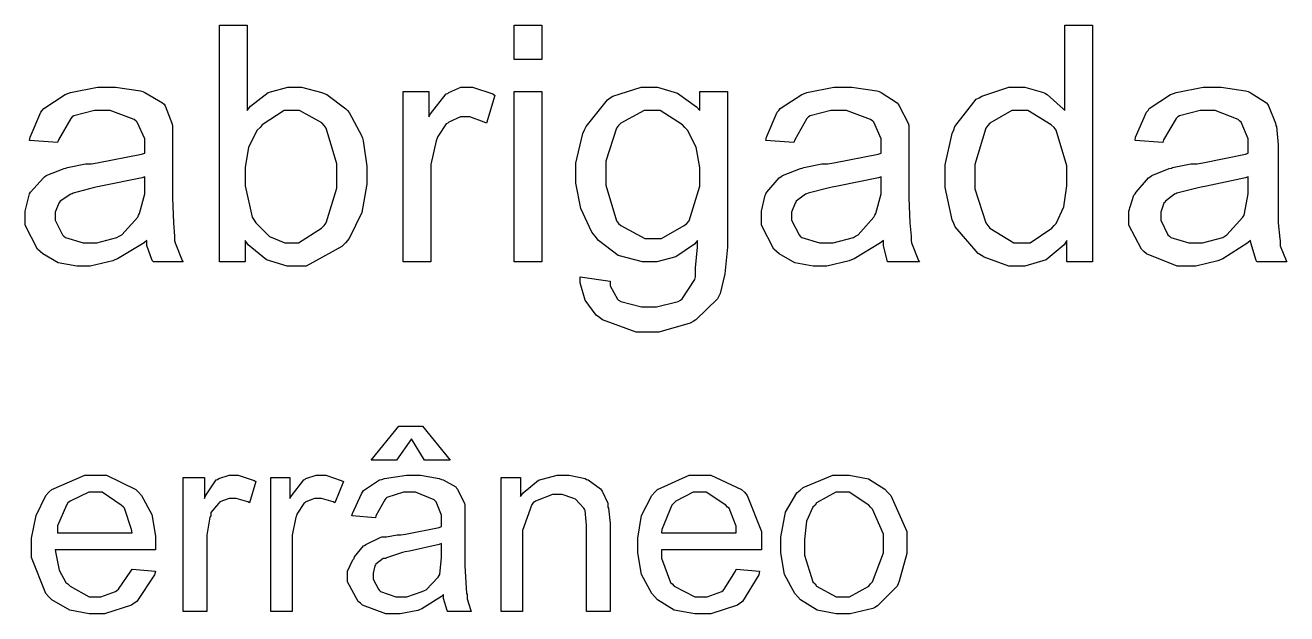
# Model space of a CAD drawing. Extents: x 0 to 210, y 0 to 297.
# Drawn here: x 154.25 to 179.32, y 20.93 to 32.63 of the extents above; entities that cross this region are included whole.
import ezdxf

# ---------------------------------------------------------------- set-up
doc = ezdxf.new("R2010")
doc.units = 0
doc.header["$MEASUREMENT"] = 0
doc.layers.add('C00-00-00-BLACK', color=7, linetype='Continuous')

msp = doc.modelspace()

# ---------------------------------------------------------------- linework, layer by layer
at = {"layer": 'C00-00-00-BLACK'}
for points in [[(158.618, 27.9273), (158.109, 27.9273), (158.109, 32.6333), (158.66, 32.6333), (158.66, 30.9383), (158.724, 31.0238), (159.079, 31.298), (159.464, 31.4027), (159.593, 31.4027), (159.741, 31.4027), (160.145, 31.298), (160.187, 31.276), (160.24, 31.2553), (160.621, 30.97), (160.654, 30.9383), (160.686, 30.897), (160.929, 30.4409), (160.951, 30.3871), (160.961, 30.3348), (161.036, 29.8331), (161.036, 29.665), (161.036, 29.4762), (160.935, 28.9099), (160.686, 28.3959), (160.613, 28.3104), (160.537, 28.236), (159.829, 27.8419), (159.593, 27.8419), (159.454, 27.8419), (159.041, 27.9701), (158.681, 28.2677), (158.618, 28.3531), (158.618, 27.9273)], [(163.962, 31.9539), (163.962, 32.6333), (164.516, 32.6333), (164.516, 31.9539), (163.962, 31.9539)], [(174.947, 27.9273), (174.947, 28.3531), (174.894, 28.2677), (174.538, 27.9701), (174.112, 27.8419), (173.972, 27.8419), (173.791, 27.8419), (173.302, 28.0224), (173.25, 28.0541), (173.185, 28.0968), (172.73, 28.6274), (172.698, 28.6907), (172.667, 28.7652), (172.529, 29.4087), (172.529, 29.6223), (172.529, 29.8566), (172.667, 30.4822), (172.698, 30.5566), (172.719, 30.62), (173.144, 31.1602), (173.207, 31.1919), (173.259, 31.2236), (173.793, 31.4027), (173.972, 31.4027), (174.108, 31.4027), (174.479, 31.298), (174.522, 31.276), (174.553, 31.2553), (174.87, 30.97), (174.903, 30.9383), (174.903, 32.6333), (175.456, 32.6333), (175.456, 27.9273), (174.947, 27.9273)], [(156.668, 28.3531), (156.614, 28.3104), (156.083, 27.9907), (156.03, 27.9687), (155.987, 27.948), (155.542, 27.8419), (155.394, 27.8419), (155.272, 27.8419), (154.906, 27.9122), (154.598, 28.0858), (154.546, 28.1382), (154.492, 28.1823), (154.249, 28.6604), (154.249, 28.8189), (154.249, 28.936), (154.324, 29.253), (154.335, 29.2847), (154.355, 29.3164), (154.609, 29.6017), (154.631, 29.6223), (154.663, 29.6444), (155.025, 29.7822), (155.057, 29.7918), (155.089, 29.8028), (155.444, 29.8772), (155.564, 29.8772), (155.68, 29.8993), (156.562, 30.0674), (156.625, 30.0881), (156.625, 30.1308), (156.625, 30.2259), (156.625, 30.2576), (156.625, 30.3747), (156.476, 30.7055), (156.456, 30.7261), (156.413, 30.7578), (155.935, 30.9383), (155.776, 30.9383), (155.627, 30.9383), (155.215, 30.8322), (155.184, 30.8102), (155.152, 30.7785), (154.908, 30.3568), (154.887, 30.303), (154.335, 30.3444), (154.345, 30.4092), (154.557, 30.9066), (154.588, 30.9383), (154.62, 30.981), (155.044, 31.2553), (155.098, 31.276), (155.151, 31.298), (155.683, 31.4027), (155.86, 31.4027), (156.041, 31.4027), (156.541, 31.3297), (156.584, 31.3187), (156.625, 31.298), (156.975, 31.0872), (157.007, 31.0651), (157.027, 31.0334), (157.165, 30.6848), (157.176, 30.6421), (157.176, 30.5153), (157.176, 30.2273), (157.176, 30.1308), (157.176, 29.3688), (157.176, 29.2034), (157.197, 28.7032), (157.218, 28.4413), (157.218, 28.3531), (157.227, 28.3104), (157.365, 27.959), (157.387, 27.9273), (156.795, 27.9273), (156.773, 27.959), (156.668, 28.2553), (156.668, 28.3531)], [(161.756, 27.9273), (161.756, 31.3187), (162.267, 31.3187), (162.267, 30.8102), (162.299, 30.8749), (162.615, 31.2663), (162.647, 31.276), (162.668, 31.298), (162.906, 31.4027), (162.986, 31.4027), (163.135, 31.4027), (163.539, 31.2663), (163.581, 31.2346), (163.412, 30.6834), (163.368, 30.7055), (163.081, 30.8102), (162.986, 30.8102), (162.901, 30.8102), (162.668, 30.7055), (162.647, 30.6834), (162.615, 30.6737), (162.446, 30.4188), (162.436, 30.3871), (162.414, 30.3348), (162.308, 29.8649), (162.308, 29.7077), (162.308, 27.9273), (161.756, 27.9273)], [(165.278, 27.631), (165.87, 27.5456), (165.87, 27.4505), (166.018, 27.1873), (166.04, 27.1653), (166.081, 27.1446), (166.496, 27.0371), (166.635, 27.0371), (166.794, 27.0371), (167.226, 27.1446), (167.269, 27.1653), (167.301, 27.197), (167.554, 27.5787), (167.565, 27.631), (167.565, 27.8116), (167.608, 28.2181), (167.608, 28.3531), (167.545, 28.2787), (167.174, 28.0293), (166.8, 27.9273), (166.677, 27.9273), (166.514, 27.9273), (166.029, 28.0541), (165.637, 28.3518), (165.574, 28.4372), (165.509, 28.5226), (165.287, 28.9884), (165.192, 29.4969), (165.192, 29.665), (165.192, 29.8883), (165.33, 30.4822), (165.362, 30.5566), (165.394, 30.62), (165.816, 31.1506), (165.87, 31.1919), (165.923, 31.2236), (166.488, 31.4027), (166.677, 31.4027), (166.81, 31.4027), (167.211, 31.2829), (167.587, 31.0128), (167.651, 30.9383), (167.651, 31.3187), (168.203, 31.3187), (168.203, 28.3945), (168.203, 28.2195), (168.15, 27.6944), (168.055, 27.3031), (168.034, 27.2493), (168.002, 27.197), (167.576, 26.7739), (167.524, 26.7408), (167.459, 26.7091), (166.841, 26.53), (166.635, 26.53), (166.39, 26.53), (165.722, 26.7739), (165.658, 26.8263), (165.595, 26.869), (165.373, 27.1653), (165.278, 27.5153), (165.278, 27.631)], [(171.3, 28.3531), (171.246, 28.3104), (170.717, 27.9907), (170.664, 27.9687), (170.62, 27.948), (170.174, 27.8419), (170.027, 27.8419), (169.904, 27.8419), (169.539, 27.9122), (169.233, 28.0858), (169.18, 28.1382), (169.127, 28.1823), (168.881, 28.6604), (168.881, 28.8189), (168.881, 28.936), (168.954, 29.253), (168.965, 29.2847), (168.986, 29.3164), (169.231, 29.6017), (169.265, 29.6223), (169.296, 29.6444), (169.656, 29.7822), (169.688, 29.7918), (169.719, 29.8028), (170.076, 29.8772), (170.196, 29.8772), (170.313, 29.8993), (171.194, 30.0674), (171.257, 30.0881), (171.257, 30.1308), (171.257, 30.2259), (171.257, 30.2576), (171.257, 30.3747), (171.108, 30.7055), (171.088, 30.7261), (171.045, 30.7578), (170.567, 30.9383), (170.408, 30.9383), (170.259, 30.9383), (169.846, 30.8322), (169.814, 30.8102), (169.782, 30.7785), (169.539, 30.3568), (169.518, 30.303), (168.965, 30.3444), (168.975, 30.4092), (169.189, 30.9066), (169.222, 30.9383), (169.253, 30.981), (169.677, 31.2553), (169.73, 31.276), (169.782, 31.298), (170.314, 31.4027), (170.492, 31.4027), (170.673, 31.4027), (171.172, 31.3297), (171.214, 31.3187), (171.256, 31.298), (171.574, 31.0872), (171.596, 31.0651), (171.617, 31.0334), (171.796, 30.6848), (171.807, 30.6421), (171.807, 30.5153), (171.807, 30.2273), (171.807, 30.1308), (171.807, 29.3688), (171.807, 29.2034), (171.827, 28.7032), (171.85, 28.4413), (171.85, 28.3531), (171.859, 28.3104), (171.997, 27.959), (172.019, 27.9273), (171.384, 27.9273), (171.373, 27.959), (171.3, 28.2553), (171.3, 28.3531)], [(178.594, 28.3531), (178.54, 28.3104), (178.043, 27.9907), (178.001, 27.9687), (177.947, 27.948), (177.509, 27.8419), (177.363, 27.8419), (177.14, 27.8419), (176.527, 28.0858), (176.474, 28.1382), (176.43, 28.1823), (176.175, 28.6604), (176.175, 28.8189), (176.175, 28.936), (176.28, 29.253), (176.302, 29.2847), (176.324, 29.3164), (176.57, 29.6017), (176.601, 29.6223), (176.633, 29.6444), (176.982, 29.7822), (177.024, 29.7918), (177.045, 29.8028), (177.41, 29.8772), (177.533, 29.8772), (177.65, 29.8993), (178.497, 30.0674), (178.551, 30.0881), (178.551, 30.1308), (178.551, 30.2259), (178.551, 30.2576), (178.551, 30.3747), (178.413, 30.7055), (178.381, 30.7261), (178.35, 30.7578), (177.895, 30.9383), (177.745, 30.9383), (177.596, 30.9383), (177.184, 30.8322), (177.152, 30.8102), (177.119, 30.7785), (176.866, 30.3568), (176.856, 30.303), (176.302, 30.3444), (176.312, 30.4092), (176.527, 30.9066), (176.56, 30.9383), (176.58, 30.981), (177.003, 31.2553), (177.067, 31.276), (177.119, 31.298), (177.653, 31.4027), (177.832, 31.4027), (178.011, 31.4027), (178.497, 31.3297), (178.551, 31.3187), (178.592, 31.298), (178.911, 31.0872), (178.933, 31.0651), (178.954, 31.0334), (179.091, 30.6848), (179.102, 30.6421), (179.112, 30.6214), (179.144, 30.2534), (179.144, 30.1308), (179.144, 29.3688), (179.144, 29.2034), (179.148, 28.7032), (179.175, 28.3848), (179.186, 28.3531), (179.186, 28.247), (179.305, 27.959), (179.316, 27.9273), (178.72, 27.9273), (178.709, 27.959), (178.603, 28.3104), (178.594, 28.3531)], [(163.962, 27.9273), (163.962, 31.3187), (164.516, 31.3187), (164.516, 27.9273), (163.962, 27.9273)], [(158.618, 29.665), (158.618, 29.4432), (158.756, 28.8189), (158.787, 28.7762), (158.829, 28.7032), (159.1, 28.4331), (159.406, 28.3104), (159.509, 28.3104), (159.679, 28.3104), (160.134, 28.597), (160.187, 28.6494), (160.228, 28.7032), (160.441, 29.3935), (160.441, 29.6223), (160.441, 29.8772), (160.228, 30.5897), (160.187, 30.6421), (160.145, 30.6958), (159.699, 30.9383), (159.552, 30.9383), (159.392, 30.9383), (158.955, 30.6531), (158.914, 30.5993), (158.86, 30.547), (158.685, 30.2121), (158.618, 29.8028), (158.618, 29.665)], [(165.785, 29.7077), (165.785, 29.4542), (165.997, 28.7445), (166.04, 28.6907), (166.081, 28.6494), (166.559, 28.3945), (166.719, 28.3945), (166.889, 28.3945), (167.343, 28.6494), (167.397, 28.6907), (167.439, 28.7445), (167.651, 29.4349), (167.651, 29.665), (167.651, 29.8028), (167.58, 30.2121), (167.407, 30.547), (167.355, 30.5993), (167.312, 30.6531), (166.867, 30.9383), (166.719, 30.9383), (166.548, 30.9383), (166.081, 30.6848), (166.04, 30.6421), (165.997, 30.5897), (165.785, 29.9282), (165.785, 29.7077)], [(173.121, 29.6223), (173.121, 29.3798), (173.334, 28.7032), (173.377, 28.6494), (173.419, 28.597), (173.896, 28.3104), (174.056, 28.3104), (174.214, 28.3104), (174.648, 28.597), (174.691, 28.6494), (174.733, 28.6921), (174.883, 29.0201), (174.947, 29.4418), (174.947, 29.581), (174.947, 29.8359), (174.733, 30.547), (174.691, 30.5993), (174.637, 30.6531), (174.169, 30.9383), (174.013, 30.9383), (173.853, 30.9383), (173.419, 30.6848), (173.377, 30.6421), (173.334, 30.5897), (173.121, 29.8649), (173.121, 29.6223)], [(156.625, 29.6223), (156.571, 29.6017), (155.754, 29.4335), (155.649, 29.4115), (155.596, 29.4018), (155.204, 29.2957), (155.184, 29.2847), (155.152, 29.2751), (154.94, 29.1373), (154.93, 29.1152), (154.919, 29.0945), (154.845, 28.9195), (154.845, 28.8603), (154.845, 28.7555), (154.992, 28.4689), (155.014, 28.4372), (155.046, 28.4165), (155.403, 28.3104), (155.523, 28.3104), (155.67, 28.3104), (156.072, 28.4165), (156.115, 28.4372), (156.168, 28.4689), (156.487, 28.8189), (156.498, 28.8603), (156.519, 28.8933), (156.625, 29.2819), (156.625, 29.4115), (156.625, 29.6223)], [(171.257, 29.6223), (171.203, 29.6017), (170.386, 29.4335), (170.28, 29.4115), (170.226, 29.4018), (169.805, 29.2957), (169.773, 29.2847), (169.751, 29.2751), (169.57, 29.1373), (169.561, 29.1152), (169.55, 29.0945), (169.477, 28.9195), (169.477, 28.8603), (169.477, 28.7555), (169.624, 28.4689), (169.646, 28.4372), (169.678, 28.4165), (170.033, 28.3104), (170.153, 28.3104), (170.302, 28.3104), (170.705, 28.4165), (170.749, 28.4372), (170.801, 28.4689), (171.108, 28.8189), (171.13, 28.8603), (171.151, 28.8933), (171.257, 29.2819), (171.257, 29.4115), (171.257, 29.6223)], [(178.551, 29.6223), (178.497, 29.6017), (177.724, 29.4335), (177.618, 29.4115), (177.553, 29.4018), (177.13, 29.2957), (177.11, 29.2847), (177.087, 29.2751), (176.907, 29.1373), (176.897, 29.1152), (176.875, 29.0945), (176.813, 28.9195), (176.813, 28.8603), (176.813, 28.7555), (176.951, 28.4689), (176.983, 28.4372), (177.014, 28.4165), (177.37, 28.3104), (177.49, 28.3104), (177.639, 28.3104), (178.043, 28.4165), (178.085, 28.4372), (178.127, 28.4689), (178.445, 28.8189), (178.467, 28.8603), (178.477, 28.8933), (178.551, 29.2819), (178.551, 29.4115), (178.551, 29.6223)], [(161.925, 24.4106), (161.629, 23.9848), (161.12, 23.9848), (161.671, 24.6641), (162.14, 24.6641), (162.69, 23.9848), (162.181, 23.9848), (161.925, 24.4106)], [(156.372, 21.8226), (156.837, 21.7799), (156.815, 21.7069), (156.466, 21.1777), (156.414, 21.146), (156.361, 21.1046), (155.827, 20.9338), (155.649, 20.9338), (155.52, 20.9338), (155.134, 21.0082), (154.778, 21.2094), (154.715, 21.2728), (154.661, 21.3362), (154.376, 22.0527), (154.376, 22.2911), (154.376, 22.44), (154.466, 22.8851), (154.661, 23.2861), (154.715, 23.3495), (154.778, 23.4032), (155.432, 23.6885), (155.649, 23.6885), (155.862, 23.6885), (156.445, 23.4032), (156.498, 23.3495), (156.562, 23.2861), (156.763, 22.9058), (156.837, 22.4772), (156.837, 22.3339), (156.837, 22.3022), (156.837, 22.2319), (156.837, 22.2071), (154.845, 22.2071), (154.854, 22.1327), (154.923, 21.8033), (155.055, 21.558), (155.098, 21.5263), (155.14, 21.485), (155.521, 21.2728), (155.649, 21.2728), (155.754, 21.2728), (156.041, 21.3789), (156.072, 21.3996), (156.104, 21.4216), (156.349, 21.7813), (156.372, 21.8226)], [(157.387, 20.9765), (157.387, 23.6457), (157.813, 23.6457), (157.813, 23.2227), (157.833, 23.2765), (158.046, 23.5934), (158.068, 23.6031), (158.099, 23.6251), (158.298, 23.6885), (158.364, 23.6885), (158.48, 23.6885), (158.797, 23.5838), (158.83, 23.5617), (158.702, 23.1372), (158.67, 23.1593), (158.44, 23.2227), (158.364, 23.2227), (158.3, 23.2227), (158.119, 23.1593), (158.109, 23.1372), (158.087, 23.1276), (157.94, 22.9457), (157.94, 22.8837), (157.918, 22.852), (157.856, 22.4951), (157.856, 22.3752), (157.856, 20.9765), (157.387, 20.9765)], [(159.129, 20.9765), (159.129, 23.6457), (159.509, 23.6457), (159.509, 23.2227), (159.541, 23.2765), (159.784, 23.5934), (159.806, 23.6031), (159.826, 23.6251), (160.033, 23.6885), (160.102, 23.6885), (160.219, 23.6885), (160.526, 23.5838), (160.57, 23.5617), (160.398, 23.1372), (160.366, 23.1593), (160.135, 23.2227), (160.059, 23.2227), (159.996, 23.2227), (159.826, 23.1593), (159.806, 23.1372), (159.784, 23.1276), (159.646, 22.9154), (159.636, 22.8837), (159.625, 22.852), (159.552, 22.4951), (159.552, 22.3752), (159.552, 20.9765), (159.129, 20.9765)], [(162.563, 21.3155), (162.52, 21.2742), (162.129, 21.0289), (162.097, 21.0178), (162.053, 20.9972), (161.702, 20.9338), (161.586, 20.9338), (161.417, 20.9338), (160.951, 21.1046), (160.909, 21.146), (160.867, 21.1777), (160.654, 21.5663), (160.654, 21.6958), (160.654, 21.7813), (160.76, 22.0031), (160.783, 22.0348), (160.792, 22.0679), (160.971, 22.2815), (160.993, 22.2911), (161.014, 22.3132), (161.301, 22.451), (161.332, 22.4607), (161.428, 22.4607), (161.641, 22.5034), (161.713, 22.5034), (161.808, 22.5144), (162.477, 22.6508), (162.52, 22.6715), (162.52, 22.7046), (162.52, 22.7762), (162.52, 22.7996), (162.52, 22.8947), (162.414, 23.1593), (162.393, 23.18), (162.372, 23.202), (162.004, 23.3495), (161.882, 23.3495), (161.765, 23.3495), (161.437, 23.2447), (161.417, 23.2227), (161.394, 23.202), (161.215, 22.8837), (161.206, 22.841), (160.74, 22.8837), (160.75, 22.9264), (160.929, 23.3178), (160.951, 23.3495), (160.971, 23.3812), (161.29, 23.5934), (161.332, 23.6031), (161.385, 23.6251), (161.822, 23.6885), (161.968, 23.6885), (162.106, 23.6885), (162.477, 23.6251), (162.52, 23.6031), (162.552, 23.5934), (162.806, 23.4556), (162.816, 23.4335), (162.837, 23.4129), (162.975, 23.1276), (162.986, 23.0959), (162.986, 23.0008), (162.986, 22.7858), (162.986, 22.7142), (162.986, 22.0762), (162.986, 21.886), (163.018, 21.3376), (163.029, 21.3155), (163.029, 21.2314), (163.102, 20.9985), (163.113, 20.9765), (162.647, 20.9765), (162.636, 20.9985), (162.563, 21.2369), (162.563, 21.3155)], [(163.708, 20.9765), (163.708, 23.6457), (164.09, 23.6457), (164.09, 23.2654), (164.142, 23.3398), (164.448, 23.5893), (164.816, 23.6885), (164.939, 23.6885), (165.054, 23.6885), (165.373, 23.6251), (165.404, 23.6031), (165.436, 23.5934), (165.679, 23.4142), (165.701, 23.3922), (165.71, 23.3715), (165.828, 23.1331), (165.828, 23.0532), (165.837, 23.0325), (165.87, 22.7307), (165.87, 22.6301), (165.87, 20.9765), (165.404, 20.9765), (165.404, 22.5874), (165.404, 22.6935), (165.372, 22.9898), (165.362, 23.0105), (165.351, 23.0325), (165.181, 23.2131), (165.15, 23.2227), (165.128, 23.2337), (164.921, 23.3068), (164.853, 23.3068), (164.725, 23.3068), (164.385, 23.1703), (164.343, 23.1372), (164.312, 23.1056), (164.131, 22.5902), (164.131, 22.4179), (164.131, 20.9765), (163.708, 20.9765)], [(168.373, 21.8226), (168.839, 21.7799), (168.827, 21.7069), (168.498, 21.1777), (168.457, 21.146), (168.403, 21.1046), (167.87, 20.9338), (167.694, 20.9338), (167.556, 20.9338), (167.146, 21.0082), (166.814, 21.2094), (166.762, 21.2728), (166.697, 21.3362), (166.496, 21.7179), (166.423, 22.1478), (166.423, 22.2911), (166.423, 22.44), (166.496, 22.8851), (166.697, 23.2861), (166.762, 23.3495), (166.814, 23.4032), (167.441, 23.6885), (167.651, 23.6885), (167.872, 23.6885), (168.479, 23.4032), (168.542, 23.3495), (168.595, 23.2861), (168.881, 22.5723), (168.881, 22.3339), (168.881, 22.3022), (168.881, 22.2319), (168.881, 22.2071), (166.889, 22.2071), (166.889, 22.0376), (167.068, 21.558), (167.101, 21.5263), (167.142, 21.485), (167.556, 21.2728), (167.694, 21.2728), (167.799, 21.2728), (168.088, 21.3789), (168.119, 21.3996), (168.14, 21.4216), (168.362, 21.7813), (168.373, 21.8226)], [(169.265, 22.2911), (169.265, 22.4579), (169.359, 22.954), (169.581, 23.3398), (169.646, 23.3922), (169.709, 23.4459), (170.296, 23.6885), (170.492, 23.6885), (170.619, 23.6885), (171.002, 23.6141), (171.33, 23.4129), (171.384, 23.3495), (171.447, 23.2861), (171.764, 22.5723), (171.764, 22.3339), (171.764, 22.1327), (171.617, 21.5801), (171.596, 21.5263), (171.574, 21.485), (171.183, 21.0923), (171.13, 21.0606), (171.088, 21.0399), (170.641, 20.9338), (170.492, 20.9338), (170.364, 20.9338), (169.984, 21.0082), (169.656, 21.2094), (169.604, 21.2728), (169.54, 21.3362), (169.339, 21.7179), (169.265, 22.1478), (169.265, 22.2911)], [(154.887, 22.5447), (156.372, 22.5447), (156.361, 22.6095), (156.22, 23.0325), (156.199, 23.0532), (156.156, 23.0959), (155.776, 23.3495), (155.649, 23.3495), (155.512, 23.3495), (155.14, 23.1703), (155.098, 23.1372), (155.067, 23.0959), (154.887, 22.6825), (154.887, 22.5447)], [(166.889, 22.5447), (168.373, 22.5447), (168.373, 22.6729), (168.235, 23.0325), (168.203, 23.0532), (168.172, 23.0959), (167.78, 23.3495), (167.651, 23.3495), (167.523, 23.3495), (167.174, 23.1703), (167.142, 23.1372), (167.1, 23.0959), (166.898, 22.6095), (166.889, 22.5447)], [(169.73, 22.2911), (169.73, 22.101), (169.9, 21.569), (169.943, 21.5263), (169.974, 21.485), (170.363, 21.2728), (170.492, 21.2728), (170.63, 21.2728), (171.013, 21.485), (171.045, 21.5263), (171.086, 21.569), (171.3, 22.1437), (171.3, 22.3339), (171.3, 22.5144), (171.086, 23.0119), (171.045, 23.0532), (171.013, 23.0959), (170.622, 23.3495), (170.492, 23.3495), (170.355, 23.3495), (169.974, 23.1386), (169.943, 23.0959), (169.9, 23.0546), (169.771, 22.7735), (169.73, 22.4124), (169.73, 22.2911)], [(162.52, 22.3339), (162.477, 22.3132), (161.884, 22.1754), (161.798, 22.1644), (161.744, 22.1534), (161.426, 22.0459), (161.417, 22.0348), (161.363, 22.0348), (161.215, 21.9191), (161.206, 21.9081), (161.195, 21.8874), (161.163, 21.7441), (161.163, 21.6958), (161.163, 21.6228), (161.268, 21.4216), (161.29, 21.3996), (161.31, 21.3789), (161.612, 21.2728), (161.713, 21.2728), (161.83, 21.2728), (162.138, 21.3789), (162.181, 21.3996), (162.213, 21.4106), (162.456, 21.6642), (162.477, 21.6958), (162.487, 21.7179), (162.52, 22.0527), (162.52, 22.1644), (162.52, 22.3339)]]:
    msp.add_lwpolyline(points, close=True, dxfattribs=at)

doc.saveas('drawing.dxf')
